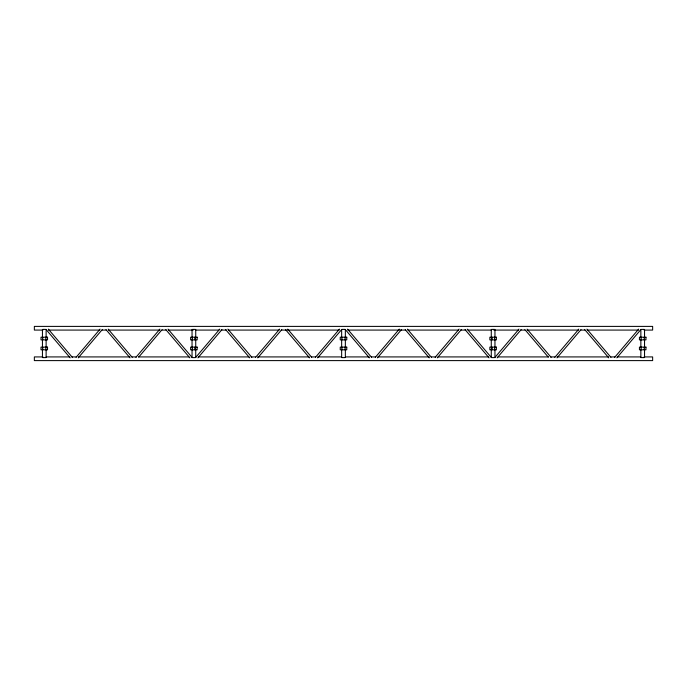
<?xml version="1.0" encoding="UTF-8"?>
<svg xmlns="http://www.w3.org/2000/svg" width="687" height="687" viewBox="0 0 687 687"><rect width="100%" height="100%" fill="white"/><g stroke="black" fill="none" stroke-linecap="round" stroke-linejoin="round"><path stroke-width="1.03" d="M100.062 329.125L76.059 357.36M78.232 357.85L102.243 329.614M159.908 329.125L135.906 357.36M138.774 357.042L162.089 329.614M219.754 329.125L195.752 357.36M197.925 357.85L221.935 329.614M279.6 329.125L255.59 357.36M257.771 357.85L281.782 329.614M339.447 329.125L315.436 357.36M317.617 357.85L341.619 329.614M399.284 329.125L375.282 357.36M377.455 357.85L401.466 329.614M459.131 329.125L435.12 357.36M437.301 357.85L461.312 329.614M518.986 329.125L494.975 357.36M497.156 357.85L521.167 329.614M578.832 329.125L554.821 357.36M557.002 357.85L581.013 329.614M638.67 329.125L614.667 357.36M616.84 357.85L640.851 329.614M46.149 329.614L70.16 357.85M72.333 357.36L48.33 329.125M105.996 329.614L130.006 357.85M132.179 357.36L108.177 329.133M165.842 329.614L189.852 357.85M192.025 357.36L168.023 329.133M225.688 329.614L249.69 357.85M251.871 357.36L227.861 329.133M285.534 329.614L309.536 357.85M311.718 357.36L287.707 329.133M345.372 329.614L369.383 357.85M371.564 357.36L347.553 329.133M405.218 329.614L429.229 357.85M431.402 357.36L407.4 329.133M465.056 329.614L489.067 357.85M491.248 357.36L467.237 329.133M524.911 329.614L548.226 357.051M551.103 357.36L527.092 329.133M584.757 329.614L608.768 357.85M610.949 357.36L586.938 329.133M42.972 329.399L45.582 329.399M192.583 329.399L195.194 329.399M342.195 329.399L344.805 329.399M491.806 329.399L494.417 329.399M641.392 329.399L644.002 329.399M42.938 330.078L34.35 330.078L34.35 326.394L652.65 326.394L652.65 330.078L644.062 330.078M48.305 330.078L99.83 330.078M101.977 330.078L106.27 330.078M108.417 330.078L159.942 330.078M162.089 330.078L166.383 330.078M168.53 330.078L193.219 330.078M195.366 330.078L218.981 330.078M221.128 330.078L226.495 330.078M228.642 330.078L279.094 330.078M281.241 330.078L339.206 330.078M347.794 330.078L405.759 330.078M407.906 330.078L458.358 330.078M460.505 330.078L465.872 330.078M468.019 330.078L491.634 330.078M493.781 330.078L518.47 330.078M520.617 330.078L524.911 330.078M527.058 330.078L578.583 330.078M580.73 330.078L585.023 330.078M587.17 330.078L638.695 330.078M42.938 356.922L34.35 356.922L34.35 360.606L652.65 360.606L652.65 356.922L644.062 356.922M46.158 356.922L69.773 356.922M71.92 356.922L76.214 356.922M78.361 356.922L129.886 356.922M132.033 356.922L136.327 356.922M138.473 356.922L188.925 356.922M198.586 356.922L249.037 356.922M251.184 356.922L255.478 356.922M257.625 356.922L309.15 356.922M311.297 356.922L315.591 356.922M317.738 356.922L341.353 356.922M345.647 356.922L369.262 356.922M371.409 356.922L375.703 356.922M377.85 356.922L429.375 356.922M431.522 356.922L435.816 356.922M437.963 356.922L488.414 356.922M498.075 356.922L548.527 356.922M550.673 356.922L554.967 356.922M557.114 356.922L608.639 356.922M610.786 356.922L615.08 356.922M617.227 356.922L640.842 356.922M42.972 357.609L45.582 357.609M192.583 357.609L195.194 357.609M342.195 357.609L344.805 357.609M491.806 357.609L494.417 357.609M641.392 357.609L644.002 357.609M644.543 329.399L644.543 337.755M644.543 339.842L644.543 347.158M644.543 349.245L644.543 357.609M644.243 337.205L644.243 339.876M644.243 347.124L644.243 349.803M641.151 337.205L641.151 339.876M641.151 347.124L641.151 349.803M640.859 329.399L640.859 337.755M640.859 339.842L640.859 347.158M640.859 349.245L640.859 357.609M494.958 329.399L494.958 337.755M494.958 339.842L494.958 347.158M494.958 349.245L494.958 357.609M494.657 337.205L494.657 339.876M494.657 347.124L494.657 349.803M492.124 337.205L492.124 339.876M492.124 347.124L492.124 349.803M491.566 337.205L491.566 339.876M491.566 347.124L491.566 349.803M491.274 329.399L491.274 337.755M491.274 339.842L491.274 347.158M491.274 349.245L491.274 357.609M345.346 329.399L345.346 337.755M345.346 339.842L345.346 347.158M345.346 349.245L345.346 357.609M345.046 337.205L345.046 339.876M345.046 347.124L345.046 349.803M341.954 337.205L341.954 339.876M341.954 347.124L341.954 349.803M341.654 329.399L341.654 337.755M341.654 339.842L341.654 347.158M341.654 349.245L341.654 357.609M195.735 329.399L195.735 337.755M195.735 339.842L195.735 347.158M195.735 349.245L195.735 357.609M195.434 337.205L195.434 339.876M195.434 347.124L195.434 349.803M194.868 337.205L194.868 339.876M194.868 347.124L194.868 349.803M192.343 337.205L192.343 339.876M192.343 347.124L192.343 349.803M192.042 329.399L192.042 337.755M192.042 339.842L192.042 347.158M192.042 349.245L192.042 357.609M46.123 329.399L46.123 337.755M46.123 339.842L46.123 347.158M46.123 349.245L46.123 357.609M45.823 337.205L45.823 339.876M45.823 347.124L45.823 349.803M42.731 337.205L42.731 339.876M42.731 347.124L42.731 349.803M42.439 329.399L42.439 337.755M42.439 339.842L42.439 347.158M42.439 349.245L42.439 357.609M47.532 337.205L41.014 337.205L41.014 339.876L47.532 339.876L47.532 337.205M197.152 337.205L190.625 337.205L190.625 339.876L197.152 339.876L197.152 337.205M346.763 337.205L340.237 337.205L340.237 339.876L346.763 339.876L346.763 337.205M496.375 337.205L489.848 337.205L489.848 339.876L496.375 339.876L496.375 337.205M645.96 337.205L639.434 337.205L639.434 339.876L645.96 339.876L645.96 337.205M47.532 347.124L41.014 347.124L41.014 349.803L47.532 349.803L47.532 347.124M197.152 347.124L190.625 347.124L190.625 349.803L197.152 349.803L197.152 347.124M346.763 347.124L340.237 347.124L340.237 349.803L346.763 349.803L346.763 347.124M496.375 347.124L489.848 347.124L489.848 349.803L496.375 349.803L496.375 347.124M645.96 347.124L639.434 347.124L639.434 349.803L645.96 349.803L645.96 347.124"/></g></svg>
